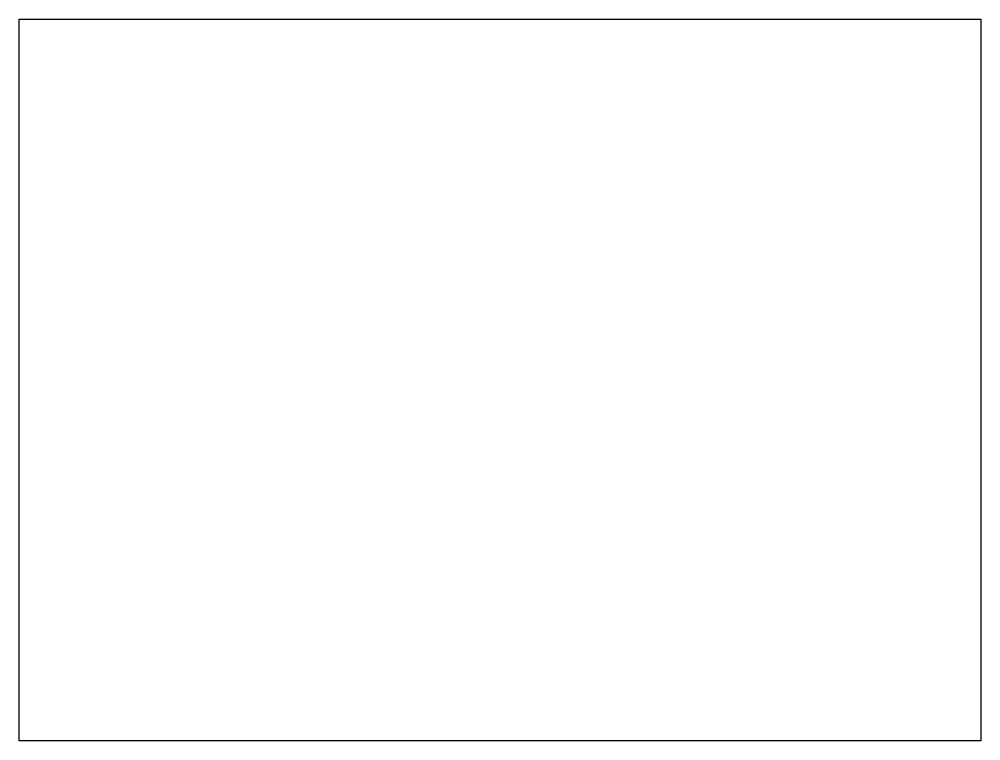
# Model space of a CAD drawing. Header units: millimetres. Extents: x 0 to 40, y 0 to 30.
import ezdxf

# ---------------------------------------------------------------- set-up
doc = ezdxf.new("R2010")
doc.units = ezdxf.units.MM

msp = doc.modelspace()

# ---------------------------------------------------------------- linework, layer by layer
at = {"layer": 'Edge'}
for p, q in [((0, 0), (0, 30)), ((0, 30), (40, 30)), ((40, 30), (40, 0)), ((40, 0), (0, 0))]:
    msp.add_line(p, q, dxfattribs=at)

doc.saveas('drawing.dxf')
